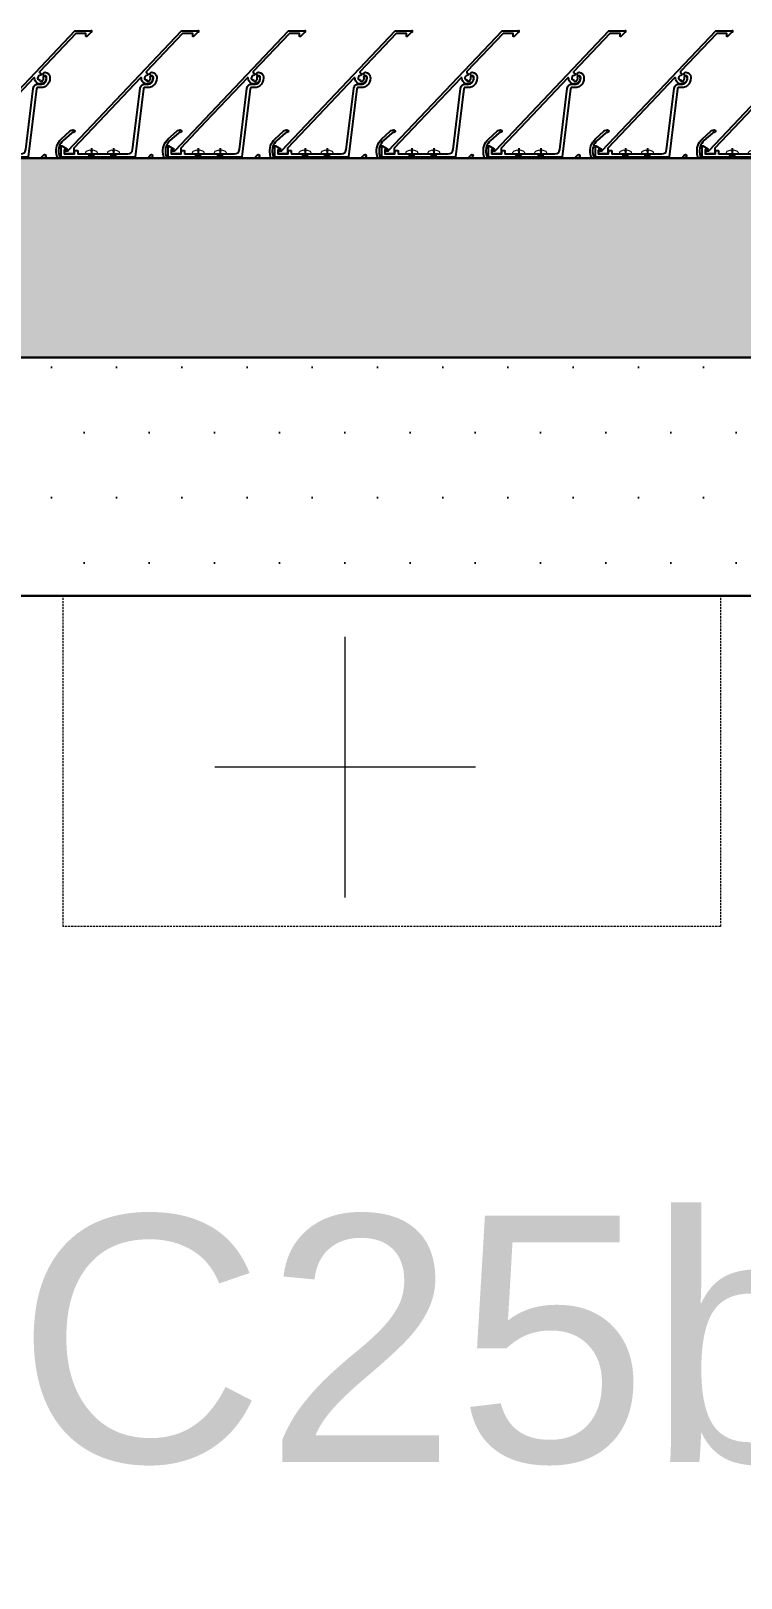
# Model space of a CAD drawing. Header units: millimetres. Extents: x 652937 to 1670132, y 1473552 to 2851037.
# Drawn here: x 715613 to 716045, y 1493061 to 1494003 of the extents above; entities that cross this region are included whole.
import ezdxf

# ---------------------------------------------------------------- set-up
doc = ezdxf.new("R2010")
doc.units = ezdxf.units.MM
doc.set_wipeout_variables(frame=1)
doc.linetypes.add('CENTER', pattern=[50.8, 31.75, -6.35, 6.35, -6.35])
doc.linetypes.add('HIDDEN', pattern=[0.375, 0.25, -0.125])
for name, color, linetype in [('010 - ASPG_ACCESSORIES_MAIN_COLOR_1', 7, 'Continuous'), ('010 - ASPG_EXTR_MAIN_COLOR_2', 7, 'Continuous'), ('010 - ASPG_FLASHING_HATCH_', 7, 'Continuous'), ('010 - ASPG_FLASHING_MAIN_COLOR_2', 7, 'Continuous'), ('010 - ASPG_FLASHING_MAIN_COLOR_4', 7, 'Continuous'), ('010 - ASPG_FLASHING_WIPEOUT_', 7, 'Continuous'), ('010 - ASPG_FLASING_WIPEOUT_', 7, 'Continuous'), ('010 - ASPG_FRAMING_MAIN_COLOR_2', 7, 'Continuous'), ('010 - ASPG_FRAMING_SUB_COLOR_2', 7, 'Continuous'), ('010 - ASPG_FRAMING_WIPEOUT_', 7, 'Continuous'), ('BOLT & SCREW', 7, 'Continuous'), ('Center Line', 7, 'CENTER'), ('DIM', 7, 'Continuous'), ('TEXT', 7, 'Continuous')]:
    doc.layers.add(name, color=color, linetype=linetype)
doc.layers.add('010 - ASPG_EXTR_DEF_SUB', color=7, linetype='Continuous', plot=False)
for name, color, linetype, lineweight in [('12-GRID', 7, 'CENTER', 13), ('A-FLOR-E', 7, 'Continuous', 9), ('A-WALL', 7, 'Continuous', 25), ('S-230-A-FLOOR', 7, 'Continuous', 9), ('SCREW', 7, 'Continuous', 5)]:
    doc.layers.add(name, color=color, linetype=linetype, lineweight=lineweight)
doc.styles.add('Arial', font='arial.ttf')

# ---------------------------------------------------------------- blocks, each defined once
blk = doc.blocks.new('W-1-PP18-ST_ENT3_REV02_20260413-050421_PP18_ENT3_MAIN_PLAN')
at = {"layer": 'A-FLOR-E'}
h = blk.add_hatch(dxfattribs=at)
h.set_pattern_fill('CROSS', scale=50, angle=210.769)
h.set_pattern_definition([(90.0083, (9903.9, -26817.58), (-317.546, 317.454), [158.75, -476.25]), (180.0083, (9983.25, -26738.2), (-317.454, -317.546), [158.75, -476.25])])
h.paths.add_polyline_path([(10552.77, -11720.11), (10552.66, -10920), (11302.46, -10919.89), (11302.57, -11720)], flags=16)
h.paths.add_polyline_path([(18712.43, -10369.25), (18712.71, -10275.14), (20062.22, -10274.99), (20062.22, -7304.82), (20062.22, 1006.47), (8350.24, 1013.83), (8352.58, -15559.01), (13097.4, -15549.92), (13097.37, -10370.04)])
at = {"layer": 'TEXT'}
h = blk.add_hatch(dxfattribs=at)
h.set_pattern_fill('ANSI34', scale=21.831008, angle=305.769)
h.set_pattern_definition([(230.0083, (16484.82, -22407.65), (318.622, -267.277), []), (230.0083, (16387.17, -22416.2), (318.622, -267.277), []), (230.0083, (16289.52, -22424.77), (318.622, -267.277), []), (230.0083, (16191.87, -22433.32), (318.622, -267.277), [])])
h.paths.add_polyline_path([(8351.91, -15550.1), (8350.22, 1004.77), (20060.18, 1006.6), (20061.88, -15548.27)], flags=16)
h.paths.add_polyline_path([(8201.93, -15700.13), (8201.11, 1155.65), (20210.65, 1155.93), (20211.47, -15699.85)])
at = {"layer": 'A-WALL', "color": 7, "lineweight": 13}
blk.add_lwpolyline([(15279.88, 1155.87), (15730.13, 1155.87)], dxfattribs=at)
blk.add_lwpolyline([(20062.22, 1006.47), (20062.22, -15549.89), (8352.6, -15549.94), (8350.22, 1004.77)], close=True, dxfattribs=at)
at = {"layer": 'S-230-A-FLOOR', "color": 7, "linetype": 'HIDDEN', "ltscale": 5}
blk.add_lwpolyline([(15704.89, 804.75), (15304.89, 804.69), (15304.86, 1154.69), (15704.86, 1154.75)], close=True, dxfattribs=at)
at = {"layer": 'DIM', "color": 7, "insert": (15526.81, 552.65), "char_height": 150, "attachment_point": 5, "rotation": 0.00831, "style": 'Arial', "bg_fill": 3, "box_fill_scale": 1.1, "bg_fill_color": 256, "bg_fill_true_color": 13158600, "bg_fill_transparency": 0}
blk.add_mtext('\\A1;C25b', dxfattribs=at)
blk = doc.blocks.new('PZG35-9D5')
at = {"layer": 'Center Line', "color": 7}
blk.add_line((0, 3.73), (0, -10.53), dxfattribs=at)
at = {"layer": 'SCREW', "color": 7}
for p, q in [((-1.4, 0), (-1.4, -1.09)), ((1.4, 0), (1.4, -0.59)), ((-1.85, -1.4), (1.85, -0.9)), ((-1.85, -1.4), (-1.4, -1.09)), ((-1.85, -1.4), (-1.4, -1.71)), ((-1.85, -2.7), (1.85, -2.2)), ((-1.85, -2.7), (-1.4, -2.39)), ((-1.85, -2.7), (-1.4, -3.01)), ((-1.85, -4), (-1.4, -3.69)), ((-1.85, -4), (-0.99, -3.88)), ((-1.85, -4), (-1.4, -4.31)), ((-1.4, -1.09), (1.4, -0.59)), ((-1.4, -1.71), (1.4, -1.21)), ((-1.4, -1.71), (-1.4, -2.39)), ((-1.4, -2.39), (1.4, -1.89)), ((-1.4, -3.01), (1.4, -2.51)), ((-1.4, -3.01), (-1.4, -3.69)), ((-1.4, -3.69), (-0.84, -3.59)), ((-1.4, -4.31), (-1.18, -4.27)), ((-1.4, -4.31), (-1.4, -8.1)), ((0, -9.5), (-1.4, -8.1)), ((0, -9.5), (1.4, -8.1)), ((0.56, -3.34), (1.4, -3.19)), ((0.71, -3.65), (1.85, -3.5)), ((0.71, -3.93), (1.4, -3.81)), ((0.71, -4.61), (1.4, -4.49)), ((0.71, -4.95), (1.85, -4.8)), ((0.71, -5.23), (1.4, -5.11)), ((1.85, -0.9), (1.4, -0.59)), ((1.85, -0.9), (1.4, -1.21)), ((1.4, -1.21), (1.4, -1.89)), ((1.85, -2.2), (1.4, -1.89)), ((1.85, -2.2), (1.4, -2.51)), ((1.4, -2.51), (1.4, -3.19)), ((1.85, -3.5), (1.4, -3.19)), ((1.85, -3.5), (1.4, -3.81)), ((1.4, -3.81), (1.4, -4.49)), ((1.85, -4.8), (1.4, -4.49)), ((1.85, -4.8), (1.4, -5.11)), ((1.4, -5.11), (1.4, -8.1))]:
    blk.add_line(p, q, dxfattribs=at)
blk.add_lwpolyline([(0, -9.5), (0.71, -5.23), (0.71, -3.6, 0.417657), (0.41, -3.3, 0.108102), (-0.84, -3.59), (-1.4, -4.7)], format="xyb", dxfattribs=at)
blk = doc.blocks.new('*U9352')
at = {"layer": 'SCREW', "color": 7}
blk.add_lwpolyline([(3.03, 1.78, 0.09906), (0.8, 2.55), (0.8, 2.27), (-0.8, 2.27), (-0.8, 2.55, 0.09906), (-3.03, 1.78, 0.266588), (-3.5, 0.96), (-3.5, 0.2, 0.414214), (-3.3, 0), (3.3, 0, 0.414214), (3.5, 0.2), (3.5, 0.96, 0.266588)], format="xyb", close=True, dxfattribs=at)
blk.add_blockref('PZG35-9D5', (0, 0), dxfattribs=at)
blk = doc.blocks.new('*U9355')
at = {"color": 7}
blk.add_point((0, 0), dxfattribs=at)
at = {"layer": '010 - ASPG_ACCESSORIES_MAIN_COLOR_1', "color": 7}
blk.add_lwpolyline([(-39.7, -0.6, 0.414214), (-40, -0.9), (-40, -7.37, 0.57735), (-39.65, -7.57), (-36.64, -5.83, 0.767327), (-36.79, -5.3), (-37.9, -5.3, -0.414214), (-38.2, -5), (-38.2, -2.8, -0.414214), (-38, -2.6), (-32.18, -2.6, -0.388879), (-31.98, -2.78), (-31.85, -4.34, 0.388879), (-31.35, -4.8), (-30.3, -4.8, 0.414214), (-30, -4.5), (-30, -2.9, -0.414214), (-29.7, -2.6), (0.41, -2.6, -0.378969), (3.39, -5.24), (7.95, -42.52, 0.446593), (11.62, -45.08, -0.489802), (16.08, -48.68), (16.06, -49.36, -0.18248), (15.8, -50.02, -0.267949), (15.33, -50.17, 1.122115), (15.1, -52.34, 0.405004), (18.06, -49.4), (18.08, -48.72, 0.489805), (11.16, -43.13, -0.446597), (9.94, -42.28), (4.87, -0.85, 0.364176), (4.57, -0.6)], format="xyb", close=True, dxfattribs=at)
at = {"layer": '010 - ASPG_EXTR_DEF_SUB', "color": 7}
for p in [(-40, -0.5), (43.44, -76.9), (43.44, -77.5)]:
    blk.add_point(p, dxfattribs=at)
at = {"layer": '010 - ASPG_EXTR_MAIN_COLOR_2', "color": 7}
blk.add_lwpolyline([(11.37, -48.15), (11.47, -47.44), (12.18, -47.56), (12.29, -46.79, -0.535538), (14.19, -49.17, 0.991572), (15.66, -49.58, 1.157025), (8.79, -48.77, -0.688558), (8.27, -48.99), (-17.14, -22.17), (-32.34, -6.13), (-32.34, -2.9, 0.414312), (-32.64, -2.6), (-37.54, -2.6, 0.414116), (-37.84, -2.9), (-37.84, -4.3, 0.414214), (-37.54, -4.6), (-35.99, -4.6, -0.205895), (-35.77, -4.69), (33.23, -77.5), (43.14, -77.5, 0.668179), (43.36, -76.99), (40.52, -74.15, 0.668179), (40.01, -74.36), (40.01, -76), (33.87, -76), (11.86, -52.78, -0.558354), (12.08, -51.95, 0.766275), (12.04, -50.39, -0.438583), (10.71, -48.05)], format="xyb", close=True, dxfattribs=at)
at = {"layer": 'SCREW', "color": 7, "rotation": 180}
for p in [(-21.65, -2.5), (-8.24, -2.5)]:
    blk.add_blockref('*U9352', p, dxfattribs=at)
blk = doc.blocks.new('*U6186')
at = {"color": 7}
blk.add_wipeout([(1440, 4), (60, 4), (60, 69.3), (1440, 69.3)], dxfattribs=at).dxf.layer = '010 - ASPG_FRAMING_WIPEOUT_'
at = {"layer": '010 - ASPG_FRAMING_MAIN_COLOR_2', "color": 7}
blk.add_lwpolyline([(1410, 69.3), (90, 69.3), (90, 6), (1410, 6)], close=True, dxfattribs=at)
at = {"layer": '010 - ASPG_FRAMING_SUB_COLOR_2', "color": 7}
for points in [[(1440, 4), (60, 4), (60, 69.3), (1440, 69.3)], [(60, 2), (60, 4), (1440, 4), (1440, 2)]]:
    blk.add_lwpolyline(points, close=True, dxfattribs=at)
at = {"color": 7, "xscale": -1, "rotation": 180}
for p in [(611.77, 69.3), (676.77, 69.3), (741.77, 69.3), (806.77, 69.3), (871.77, 69.3), (936.77, 69.3), (1001.77, 69.3), (1066.77, 69.3)]:
    blk.add_blockref('*U9355', p, dxfattribs=at)
blk = doc.blocks.new('*U9351')
at = {"layer": '12-GRID', "color": 7, "linetype": 'CENTER'}
for p, q in [((0, -6.2), (0, 2.2)), ((-4.2, -2), (4.2, -2))]:
    blk.add_line(p, q, dxfattribs=at)
at = {"layer": 'BOLT & SCREW', "color": 7}
for p, q in [((-0.55, -1.77), (-1.77, -1.56)), ((-0.55, -2.23), (-1.77, -2.44)), ((-0.46, -1.77), (-0.88, -1.56)), ((-0.46, -2.23), (-0.88, -2.44)), ((-0.23, -1.45), (-0.44, -0.23)), ((-0.23, -1.54), (-0.44, -1.12)), ((-0.23, -2.46), (-0.44, -2.88)), ((-0.23, -2.55), (-0.44, -3.77)), ((0.23, -1.45), (0.44, -0.23)), ((0.23, -1.54), (0.44, -1.12)), ((0.44, -2.88), (0.23, -2.46)), ((0.23, -2.55), (0.44, -3.77)), ((0.46, -1.77), (0.88, -1.56)), ((0.46, -2.23), (0.88, -2.44)), ((0.55, -1.77), (1.77, -1.56)), ((0.55, -2.23), (1.77, -2.44))]:
    blk.add_line(p, q, dxfattribs=at)
for points in [[(-1.77, -1.56), (-0.88, -1.56, 0.414214), (-0.44, -1.12), (-0.44, -0.23), (0.44, -0.23), (0.44, -1.12, 0.414214), (0.88, -1.56), (1.77, -1.56), (1.77, -2.44), (0.88, -2.44, 0.414214), (0.44, -2.88), (0.44, -3.77), (-0.44, -3.77), (-0.44, -2.88, 0.414214), (-0.88, -2.44), (-1.77, -2.44)], [(0.23, -2.46, -0.414214), (0.46, -2.23), (0.55, -2.23), (0.55, -1.77), (0.46, -1.77, -0.414214), (0.23, -1.54), (0.23, -1.45), (-0.23, -1.45), (-0.23, -1.54, -0.414214), (-0.46, -1.77), (-0.55, -1.77), (-0.55, -2.23), (-0.46, -2.23, -0.414214), (-0.23, -2.46), (-0.23, -2.55), (0.23, -2.55)]]:
    blk.add_lwpolyline(points, format="xyb", close=True, dxfattribs=at)
blk.add_circle((0, -2), 3.5, dxfattribs=at)
blk = doc.blocks.new('*U8554')
at = {"layer": '010 - ASPG_EXTR_DEF_SUB', "color": 7}
for p in [(520, 0), (585, 0), (650, 0), (715, 0), (780, 0), (845, 0), (910, 0)]:
    blk.add_point(p, dxfattribs=at)
at = {"layer": '010 - ASPG_EXTR_MAIN_COLOR_2', "color": 7}
for points in [[(500.98, 68.57, -0.044131), (501.47, 68.5, -0.125846), (503.96, 67.21, -0.098851), (504.82, 66.03, -0.205828), (504.79, 61.2, -0.115116), (501.37, 57.18, 0.822373), (502.46, 56.1, 0.109185), (506.15, 60.56, 0.208323), (506.19, 66.64, 0.100528), (504.97, 68.32, 0.145116), (501.29, 70.07)], [(951.35, 67.62, -0.045829), (932.78, 45.76, -0.560492), (932.29, 45.89, 0.31786), (929.21, 48.24, 0.953288), (929.08, 46.72, -2.423004), (927.26, 44.89, 0.952315), (925.74, 44.76, 0.300821), (927.89, 41.76, -0.560492), (927.98, 41.25, -0.019425), (918.62, 33.46, -0.552501), (918.15, 33.64, 0.344461), (914.99, 36.3, 0.952015), (914.86, 34.78, -2.423186), (913.04, 32.95, 0.952015), (911.52, 32.82, 0.2854), (913.49, 29.89, -0.553378), (913.56, 29.38, 0.030674), (898.46, 15.06, 0.4171), (899.11, 5.27, 0.935553), (900.1, 6.41, -0.43441), (899.8, 14.29, -0.014998), (906.92, 21.45, -0.738349), (909.92, 19.76, 0.004917), (906.81, 4.8, 0.263611), (909.88, -4.46), (915, -9.08, 0.125884), (916.27, -9.75, 0.044275), (917.09, -9.87, 1.107655), (917.13, -8.33, -0.215596), (916.02, -7.99), (910.89, -3.35, -0.263611), (908.28, 4.51, -0.004855), (911.34, 19.26, 0.23396), (910.82, 21.95, -0.24081), (910.71, 24.9, -0.104157), (910.78, 25), (912.99, 26.93, -0.229021), (915.7, 26.89, -0.381721), (920.27, 9.07, 0.977382), (921.62, 8.41, 0.361105), (917.41, 27.5, -0.496126), (917.44, 30.69, 0.003188), (919.06, 31.9, -0.002827), (920.56, 33.07, 0.077048), (953.74, 68.44, -0.247674)]]:
    blk.add_lwpolyline(points, format="xyb", dxfattribs=at)
for points in [[(550.76, 70.07, 0.433659), (550.46, 69.75), (550.84, 63.96, 0.082069), (550.86, 63.87, 0.720654), (552.33, 63.97, 0.079224), (552.34, 64.07), (552.07, 68.14, -0.433659), (552.47, 68.57), (560.86, 68.57, -0.607385), (561.35, 67.62, -0.045829), (542.78, 45.76, -0.560492), (542.29, 45.89, 0.31786), (539.21, 48.24, 0.953288), (539.08, 46.72, -2.423004), (537.26, 44.89, 0.952315), (535.74, 44.76, 0.300821), (537.89, 41.76, -0.560492), (537.98, 41.25, -0.019425), (528.62, 33.46, -0.552501), (528.15, 33.64, 0.344461), (524.99, 36.3, 0.952015), (524.86, 34.78, -2.423186), (523.04, 32.95, 0.952015), (521.52, 32.82, 0.2854), (523.49, 29.89, -0.553378), (523.56, 29.38, 0.030674), (508.46, 15.06, 0.4171), (509.11, 5.27, 0.935553), (510.1, 6.41, -0.43441), (509.8, 14.29, -0.014998), (516.92, 21.45, -0.738349), (519.92, 19.76, 0.004917), (516.81, 4.8, 0.263611), (519.88, -4.46), (525, -9.08, 0.125884), (526.27, -9.75, 0.044275), (527.09, -9.87, 1.107655), (527.13, -8.33, -0.215596), (526.02, -7.99), (520.89, -3.35, -0.263611), (518.28, 4.51, -0.004855), (521.34, 19.26, 0.23396), (520.82, 21.95, -0.24081), (520.71, 24.9, -0.104157), (520.78, 25), (522.99, 26.93, -0.229021), (525.7, 26.89, -0.381721), (530.27, 9.07, 0.977382), (531.62, 8.41, 0.361105), (527.41, 27.5, -0.496126), (527.44, 30.69, 0.003188), (529.06, 31.9, -0.002827), (530.56, 33.07, 0.077048), (563.74, 68.44, -0.247674), (563.99, 68.57), (565.98, 68.57, -0.044131), (566.47, 68.5, -0.125846), (568.96, 67.21, -0.098851), (569.82, 66.03, -0.205828), (569.79, 61.2, -0.115116), (566.37, 57.18, 0.822373), (567.46, 56.1, 0.109185), (571.15, 60.56, 0.208323), (571.19, 66.64, 0.100528), (569.97, 68.32, 0.145116), (566.29, 70.07)], [(615.76, 70.07, 0.433659), (615.46, 69.75), (615.84, 63.96, 0.082069), (615.86, 63.87, 0.720654), (617.33, 63.97, 0.079224), (617.34, 64.07), (617.07, 68.14, -0.433659), (617.47, 68.57), (625.86, 68.57, -0.607385), (626.35, 67.62, -0.045829), (607.78, 45.76, -0.560492), (607.29, 45.89, 0.31786), (604.21, 48.24, 0.953288), (604.08, 46.72, -2.423004), (602.26, 44.89, 0.952315), (600.74, 44.76, 0.300821), (602.89, 41.76, -0.560492), (602.98, 41.25, -0.019425), (593.62, 33.46, -0.552501), (593.15, 33.64, 0.344461), (589.99, 36.3, 0.952015), (589.86, 34.78, -2.423186), (588.04, 32.95, 0.952015), (586.52, 32.82, 0.2854), (588.49, 29.89, -0.553378), (588.56, 29.38, 0.030674), (573.46, 15.06, 0.4171), (574.11, 5.27, 0.935553), (575.1, 6.41, -0.43441), (574.8, 14.29, -0.014998), (581.92, 21.45, -0.738349), (584.92, 19.76, 0.004917), (581.81, 4.8, 0.263611), (584.88, -4.46), (590, -9.08, 0.125884), (591.27, -9.75, 0.044275), (592.09, -9.87, 1.107655), (592.13, -8.33, -0.215596), (591.02, -7.99), (585.89, -3.35, -0.263611), (583.28, 4.51, -0.004855), (586.34, 19.26, 0.23396), (585.82, 21.95, -0.24081), (585.71, 24.9, -0.104157), (585.78, 25), (587.99, 26.93, -0.229021), (590.7, 26.89, -0.381721), (595.27, 9.07, 0.977382), (596.62, 8.41, 0.361105), (592.41, 27.5, -0.496126), (592.44, 30.69, 0.003188), (594.06, 31.9, -0.002827), (595.56, 33.07, 0.077048), (628.74, 68.44, -0.247674), (628.99, 68.57), (630.98, 68.57, -0.044131), (631.47, 68.5, -0.125846), (633.96, 67.21, -0.098851), (634.82, 66.03, -0.205828), (634.79, 61.2, -0.115116), (631.37, 57.18, 0.822373), (632.46, 56.1, 0.109185), (636.15, 60.56, 0.208323), (636.19, 66.64, 0.100528), (634.97, 68.32, 0.145116), (631.29, 70.07)], [(680.76, 70.07, 0.433659), (680.46, 69.75), (680.84, 63.96, 0.082069), (680.86, 63.87, 0.720654), (682.33, 63.97, 0.079224), (682.34, 64.07), (682.07, 68.14, -0.433659), (682.47, 68.57), (690.86, 68.57, -0.607385), (691.35, 67.62, -0.045829), (672.78, 45.76, -0.560492), (672.29, 45.89, 0.31786), (669.21, 48.24, 0.953288), (669.08, 46.72, -2.423004), (667.26, 44.89, 0.952315), (665.74, 44.76, 0.300821), (667.89, 41.76, -0.560492), (667.98, 41.25, -0.019425), (658.62, 33.46, -0.552501), (658.15, 33.64, 0.344461), (654.99, 36.3, 0.952015), (654.86, 34.78, -2.423186), (653.04, 32.95, 0.952015), (651.52, 32.82, 0.2854), (653.49, 29.89, -0.553378), (653.56, 29.38, 0.030674), (638.46, 15.06, 0.4171), (639.11, 5.27, 0.935553), (640.1, 6.41, -0.43441), (639.8, 14.29, -0.014998), (646.92, 21.45, -0.738349), (649.92, 19.76, 0.004917), (646.81, 4.8, 0.263611), (649.88, -4.46), (655, -9.08, 0.125884), (656.27, -9.75, 0.044275), (657.09, -9.87, 1.107655), (657.13, -8.33, -0.215596), (656.02, -7.99), (650.89, -3.35, -0.263611), (648.28, 4.51, -0.004855), (651.34, 19.26, 0.23396), (650.82, 21.95, -0.24081), (650.71, 24.9, -0.104157), (650.78, 25), (652.99, 26.93, -0.229021), (655.7, 26.89, -0.381721), (660.27, 9.07, 0.977382), (661.62, 8.41, 0.361105), (657.41, 27.5, -0.496126), (657.44, 30.69, 0.003188), (659.06, 31.9, -0.002827), (660.56, 33.07, 0.077048), (693.74, 68.44, -0.247674), (693.99, 68.57), (695.98, 68.57, -0.044131), (696.47, 68.5, -0.125846), (698.96, 67.21, -0.098851), (699.82, 66.03, -0.205828), (699.79, 61.2, -0.115116), (696.37, 57.18, 0.822373), (697.46, 56.1, 0.109185), (701.15, 60.56, 0.208323), (701.19, 66.64, 0.100528), (699.97, 68.32, 0.145116), (696.29, 70.07)], [(745.76, 70.07, 0.433659), (745.46, 69.75), (745.84, 63.96, 0.082069), (745.86, 63.87, 0.720654), (747.33, 63.97, 0.079224), (747.34, 64.07), (747.07, 68.14, -0.433659), (747.47, 68.57), (755.86, 68.57, -0.607385), (756.35, 67.62, -0.045829), (737.78, 45.76, -0.560492), (737.29, 45.89, 0.31786), (734.21, 48.24, 0.953288), (734.08, 46.72, -2.423004), (732.26, 44.89, 0.952315), (730.74, 44.76, 0.300821), (732.89, 41.76, -0.560492), (732.98, 41.25, -0.019425), (723.62, 33.46, -0.552501), (723.15, 33.64, 0.344461), (719.99, 36.3, 0.952015), (719.86, 34.78, -2.423186), (718.04, 32.95, 0.952015), (716.52, 32.82, 0.2854), (718.49, 29.89, -0.553378), (718.56, 29.38, 0.030674), (703.46, 15.06, 0.4171), (704.11, 5.27, 0.935553), (705.1, 6.41, -0.43441), (704.8, 14.29, -0.014998), (711.92, 21.45, -0.738349), (714.92, 19.76, 0.004917), (711.81, 4.8, 0.263611), (714.88, -4.46), (720, -9.08, 0.125884), (721.27, -9.75, 0.044275), (722.09, -9.87, 1.107655), (722.13, -8.33, -0.215596), (721.02, -7.99), (715.89, -3.35, -0.263611), (713.28, 4.51, -0.004855), (716.34, 19.26, 0.23396), (715.82, 21.95, -0.24081), (715.71, 24.9, -0.104157), (715.78, 25), (717.99, 26.93, -0.229021), (720.7, 26.89, -0.381721), (725.27, 9.07, 0.977382), (726.62, 8.41, 0.361105), (722.41, 27.5, -0.496126), (722.44, 30.69, 0.003188), (724.06, 31.9, -0.002827), (725.56, 33.07, 0.077048), (758.74, 68.44, -0.247674), (758.99, 68.57), (760.98, 68.57, -0.044131), (761.47, 68.5, -0.125846), (763.96, 67.21, -0.098851), (764.82, 66.03, -0.205828), (764.79, 61.2, -0.115116), (761.37, 57.18, 0.822373), (762.46, 56.1, 0.109185), (766.15, 60.56, 0.208323), (766.19, 66.64, 0.100528), (764.97, 68.32, 0.145116), (761.29, 70.07)], [(810.76, 70.07, 0.433659), (810.46, 69.75), (810.84, 63.96, 0.082069), (810.86, 63.87, 0.720654), (812.33, 63.97, 0.079224), (812.34, 64.07), (812.07, 68.14, -0.433659), (812.47, 68.57), (820.86, 68.57, -0.607385), (821.35, 67.62, -0.045829), (802.78, 45.76, -0.560492), (802.29, 45.89, 0.31786), (799.21, 48.24, 0.953288), (799.08, 46.72, -2.423004), (797.26, 44.89, 0.952315), (795.74, 44.76, 0.300821), (797.89, 41.76, -0.560492), (797.98, 41.25, -0.019425), (788.62, 33.46, -0.552501), (788.15, 33.64, 0.344461), (784.99, 36.3, 0.952015), (784.86, 34.78, -2.423186), (783.04, 32.95, 0.952015), (781.52, 32.82, 0.2854), (783.49, 29.89, -0.553378), (783.56, 29.38, 0.030674), (768.46, 15.06, 0.4171), (769.11, 5.27, 0.935553), (770.1, 6.41, -0.43441), (769.8, 14.29, -0.014998), (776.92, 21.45, -0.738349), (779.92, 19.76, 0.004917), (776.81, 4.8, 0.263611), (779.88, -4.46), (785, -9.08, 0.125884), (786.27, -9.75, 0.044275), (787.09, -9.87, 1.107655), (787.13, -8.33, -0.215596), (786.02, -7.99), (780.89, -3.35, -0.263611), (778.28, 4.51, -0.004855), (781.34, 19.26, 0.23396), (780.82, 21.95, -0.24081), (780.71, 24.9, -0.104157), (780.78, 25), (782.99, 26.93, -0.229021), (785.7, 26.89, -0.381721), (790.27, 9.07, 0.977382), (791.62, 8.41, 0.361105), (787.41, 27.5, -0.496126), (787.44, 30.69, 0.003188), (789.06, 31.9, -0.002827), (790.56, 33.07, 0.077048), (823.74, 68.44, -0.247674), (823.99, 68.57), (825.98, 68.57, -0.044131), (826.47, 68.5, -0.125846), (828.96, 67.21, -0.098851), (829.82, 66.03, -0.205828), (829.79, 61.2, -0.115116), (826.37, 57.18, 0.822373), (827.46, 56.1, 0.109185), (831.15, 60.56, 0.208323), (831.19, 66.64, 0.100528), (829.97, 68.32, 0.145116), (826.29, 70.07)], [(875.76, 70.07, 0.433659), (875.46, 69.75), (875.84, 63.96, 0.082069), (875.86, 63.87, 0.720654), (877.33, 63.97, 0.079224), (877.34, 64.07), (877.07, 68.14, -0.433659), (877.47, 68.57), (885.86, 68.57, -0.607385), (886.35, 67.62, -0.045829), (867.78, 45.76, -0.560492), (867.29, 45.89, 0.31786), (864.21, 48.24, 0.953288), (864.08, 46.72, -2.423004), (862.26, 44.89, 0.952315), (860.74, 44.76, 0.300821), (862.89, 41.76, -0.560492), (862.98, 41.25, -0.019425), (853.62, 33.46, -0.552501), (853.15, 33.64, 0.344461), (849.99, 36.3, 0.952015), (849.86, 34.78, -2.423186), (848.04, 32.95, 0.952015), (846.52, 32.82, 0.2854), (848.49, 29.89, -0.553378), (848.56, 29.38, 0.030674), (833.46, 15.06, 0.4171), (834.11, 5.27, 0.935553), (835.1, 6.41, -0.43441), (834.8, 14.29, -0.014998), (841.92, 21.45, -0.738349), (844.92, 19.76, 0.004917), (841.81, 4.8, 0.263611), (844.88, -4.46), (850, -9.08, 0.125884), (851.27, -9.75, 0.044275), (852.09, -9.87, 1.107655), (852.13, -8.33, -0.215596), (851.02, -7.99), (845.89, -3.35, -0.263611), (843.28, 4.51, -0.004855), (846.34, 19.26, 0.23396), (845.82, 21.95, -0.24081), (845.71, 24.9, -0.104157), (845.78, 25), (847.99, 26.93, -0.229021), (850.7, 26.89, -0.381721), (855.27, 9.07, 0.977382), (856.62, 8.41, 0.361105), (852.41, 27.5, -0.496126), (852.44, 30.69, 0.003188), (854.06, 31.9, -0.002827), (855.56, 33.07, 0.077048), (888.74, 68.44, -0.247674), (888.99, 68.57), (890.98, 68.57, -0.044131), (891.47, 68.5, -0.125846), (893.96, 67.21, -0.098851), (894.82, 66.03, -0.205828), (894.79, 61.2, -0.115116), (891.37, 57.18, 0.822373), (892.46, 56.1, 0.109185), (896.15, 60.56, 0.208323), (896.19, 66.64, 0.100528), (894.97, 68.32, 0.145116), (891.29, 70.07)]]:
    blk.add_lwpolyline(points, format="xyb", close=True, dxfattribs=at)
at = {"color": 7, "rotation": 179.999999999989}
for p in [(539.09, 42.89), (604.09, 42.89), (669.09, 42.89), (734.09, 42.89), (799.09, 42.89), (864.09, 42.89), (929.09, 42.89), (524.87, 30.95), (589.87, 30.95), (654.87, 30.95), (719.87, 30.95), (784.87, 30.95), (849.87, 30.95), (914.87, 30.95)]:
    blk.add_blockref('*U9351', p, dxfattribs=at)
blk = doc.blocks.new('W-1-PP18-ST_ENT3_REV02_20260413-054934_PP18_ENT3_ASPG_MAIN_PL')
at = {"color": 7}
blk.add_blockref('*U6186', (14667, 1203), dxfattribs=at)
at = {"color": 7, "xscale": -1, "rotation": 180}
blk.add_blockref('*U8554', (14784, 1279.67), dxfattribs=at)
blk = doc.blocks.new('*U9049')
at = {"color": 7}
blk.add_wipeout([(0, -52), (3000, -52), (3000, -197.1), (0, -197.1)], dxfattribs=at).dxf.layer = '010 - ASPG_FLASHING_WIPEOUT_'
at = {"layer": '010 - ASPG_FLASHING_HATCH_'}
h = blk.add_hatch(dxfattribs=at)
h.set_pattern_fill('DOTS', scale=0.5)
h.set_pattern_definition([(0, (0, 0), (19.84375, 39.6875), [0, -39.6875])])
h.paths.add_polyline_path([(0, -52), (3000, -52), (3000, -197.1), (0, -197.1)])
at = {"layer": '010 - ASPG_FLASHING_MAIN_COLOR_2', "color": 7}
blk.add_lwpolyline([(0, -52), (3000, -52), (3000, -197.1), (0, -197.1)], close=True, dxfattribs=at)
at = {"color": 7}
blk.add_wipeout([(0, 69.3), (3000, 69.3), (3000, -52), (0, -52)], dxfattribs=at).dxf.layer = '010 - ASPG_FLASING_WIPEOUT_'
at = {"layer": '010 - ASPG_FLASHING_HATCH_'}
h = blk.add_hatch(dxfattribs=at)
h.set_pattern_fill('DOTS', scale=0.1)
h.set_pattern_definition([(0, (0, 0), (3.96875, 7.9375), [0, -7.9375])])
h.paths.add_polyline_path([(0, 69.3), (3000, 69.3), (3000, -52), (0, -52)])
at = {"layer": '010 - ASPG_FLASHING_MAIN_COLOR_4', "color": 7}
blk.add_lwpolyline([(0, 69.3), (3000, 69.3), (3000, -52), (0, -52)], close=True, dxfattribs=at)
blk = doc.blocks.new('W-1-PP18-ST_ENT3_REV02_20260618-221618_LOPF_FLASHING')
at = {"color": 7}
blk.add_blockref('*U9049', (14800.52, 1252.16), dxfattribs=at)

msp = doc.modelspace()

# ---------------------------------------------------------------- block references
at = {"color": 7}
msp.add_blockref('W-1-PP18-ST_ENT3_REV02_20260413-050421_PP18_ENT3_MAIN_PLAN', (700327.4222, 1492652.7123), dxfattribs=at)

# ---------------------------------------------------------------- next in the draw order: block references
msp.add_blockref('W-1-PP18-ST_ENT3_REV02_20260413-054934_PP18_ENT3_ASPG_MAIN_PL', (700327.4222, 1492652.7123), dxfattribs=at)

# ---------------------------------------------------------------- next in the draw order: block references
msp.add_blockref('W-1-PP18-ST_ENT3_REV02_20260618-221618_LOPF_FLASHING', (700193.9006, 1492603.5552), dxfattribs=at)

doc.saveas('drawing.dxf')
